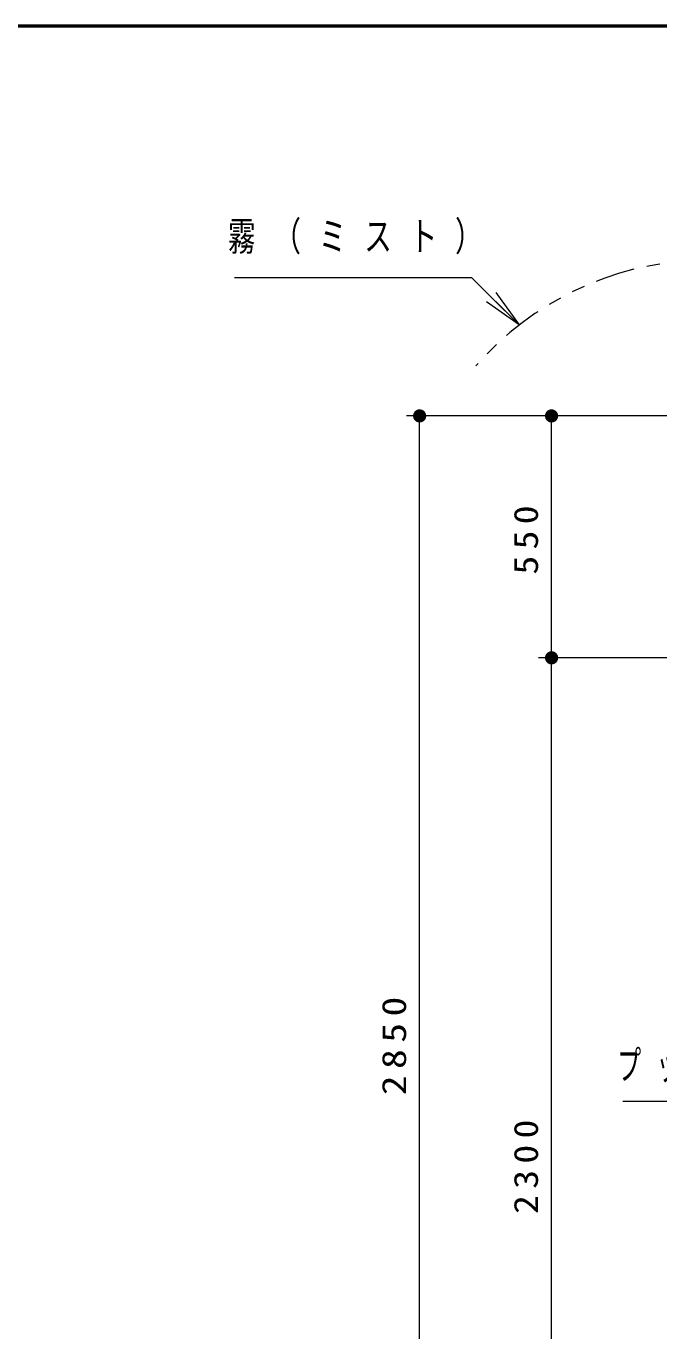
# Model space of a CAD drawing. Units: millimetres on the paper, scale 1:30. Extents: x -385 to 0, y -47 to 267.
# Drawn here: x -212.4 to -164.4, y 168.1 to 267 of the extents above; entities that cross this region are included whole.
import ezdxf

# ---------------------------------------------------------------- set-up
doc = ezdxf.new("R2010")
doc.units = ezdxf.units.MM
doc.linetypes.add('USER3', pattern=[8, 3, -1, 1, -1, 1, -1])
doc.layers.add('1_30', color=7, linetype='Continuous', lineweight=25)
doc.layers.add('NAKAMURA図枠', color=7, linetype='Continuous', lineweight=13)
doc.styles.add('ＭＳ ゴシック', font='')
doc.styles.get('ＭＳ ゴシック').set_extended_font_data('MS Gothic')

# ---------------------------------------------------------------- blocks, each defined once
blk = doc.blocks.new('filled_dot')
at = {"color": 0, "linetype": 'Continuous', "lineweight": -2, "const_width": 1.25}
blk.add_lwpolyline([(-0.625, 0, 1), (0.625, 0, 1)], format="xyb", close=True, dxfattribs=at)

msp = doc.modelspace()

# ---------------------------------------------------------------- linework, layer by layer
at = {"layer": '1_30', "lineweight": 13}
for p, q in [((-174.984, 244.348), (-177.106, 246.469)), ((-176.752, 246.823), (-174.984, 244.348)), ((-174.984, 244.348), (-177.459, 246.115)), ((-140.204, 237.458), (-183.537, 237.458)), ((-182.537, 142.458), (-182.537, 237.458)), ((-172.537, 219.124), (-172.537, 237.458)), ((-132.704, 219.124), (-173.537, 219.124)), ((-172.537, 142.458), (-172.537, 219.124))]:
    msp.add_line(p, q, dxfattribs=at)
for points in [[(-174.984, 244.348), (-178.573, 247.935), (-196.584, 247.935)], [(-134.255, 179.925), (-139.823, 185.493), (-167.129, 185.493)]]:
    msp.add_lwpolyline(points, dxfattribs=at)
at = {"layer": '1_30', "linetype": 'USER3', "lineweight": 13}
msp.add_arc((-160.668, 225.923), 23.333, 45, 138.96474, dxfattribs=at)
at = {"layer": 'NAKAMURA図枠', "lineweight": 50}
msp.add_line((0, 267), (-385, 267), dxfattribs=at)

# ---------------------------------------------------------------- block references
at = {"layer": '1_30', "lineweight": 13, "xscale": 0.4, "yscale": 0.4}
for p, rotation in [((-182.537, 237.458), 270), ((-172.537, 237.458), 270), ((-172.537, 219.124), 270), ((-172.537, 219.124), 90)]:
    msp.add_blockref('filled_dot', p, dxfattribs=dict(at, rotation=rotation))

# ---------------------------------------------------------------- texts
at = {"layer": '1_30', "char_height": 2.199, "attachment_point": 4, "style": 'ＭＳ ゴシック'}
for s, insert in [('\\T1.64;\\W0.7;霧（ミスト）', (-197.073, 250.935)), ('\\T1.64;\\W0.6;プッシュ式自閉水栓', (-167.546, 188.143))]:
    msp.add_mtext(s, dxfattribs=dict(at, insert=insert))
at = {"layer": '1_30', "char_height": 1.833, "attachment_point": 8, "rotation": 90, "style": 'ＭＳ ゴシック'}
for s, insert in [('\\T1.33;\\W1.15;550', (-173.537, 228.291)), ('\\T1.33;\\W1.2;2850', (-183.537, 189.958)), ('\\T1.33;\\W1.15;2300', (-173.537, 180.791))]:
    msp.add_mtext(s, dxfattribs=dict(at, insert=insert))

doc.saveas('drawing.dxf')
